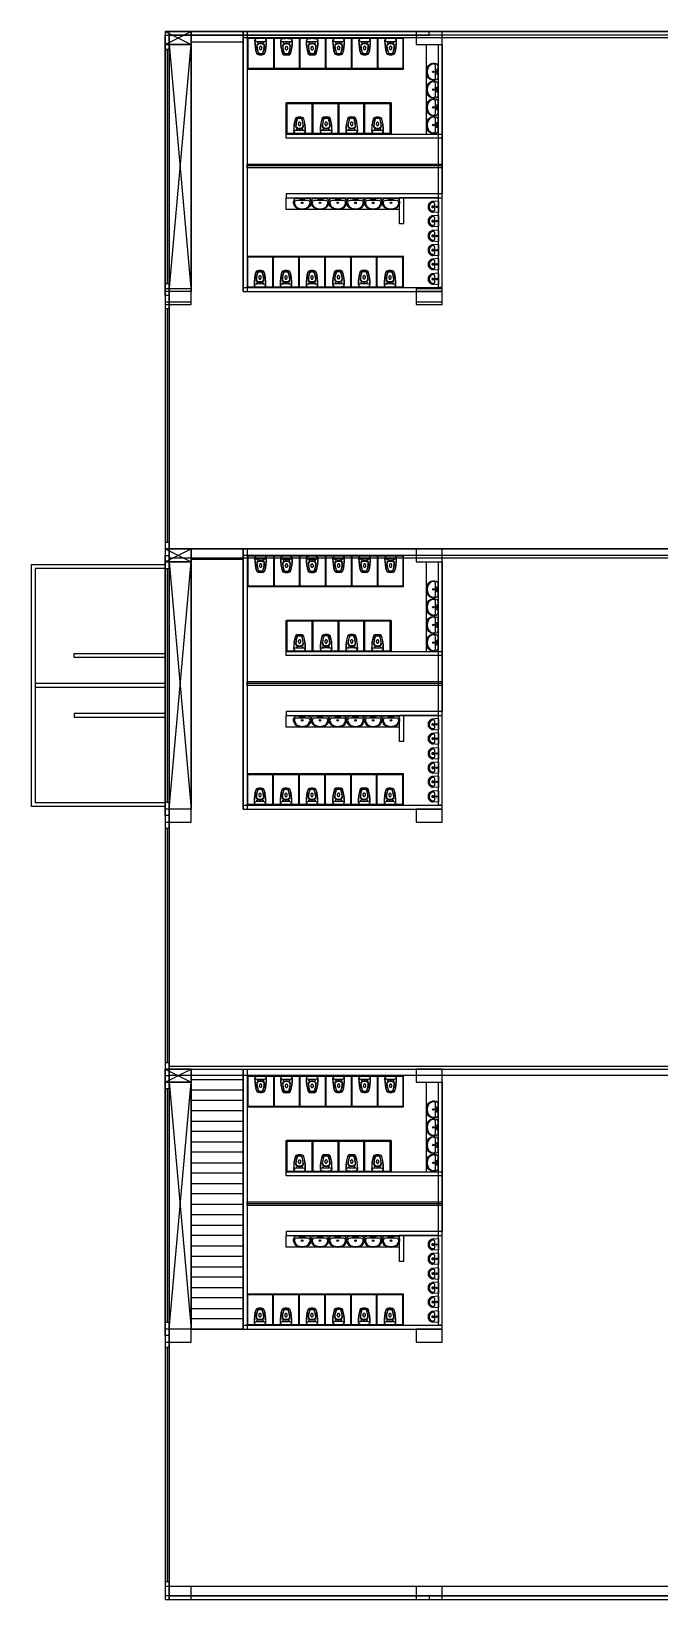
# Model space of a CAD drawing. Header units: millimetres. Extents: x 332 to 5606, y 276 to 1426.
# Drawn here: x 1096.6 to 1120.8, y 837.6 to 897.9 of the extents above; entities that cross this region are included whole.
import ezdxf

# ---------------------------------------------------------------- set-up
doc = ezdxf.new("R2010")
doc.units = ezdxf.units.MM

# ---------------------------------------------------------------- blocks, each defined once
blk = doc.blocks.new('vaso_cx_acoplada_1')
at = {"linetype": 'Continuous'}
for centre in [(-0.111, -0.242), (0.122, -0.242)]:
    blk.add_circle(centre, 0.008, dxfattribs=at)
for centre, radius, start, end in [((-0.115, -0.184), 0.11, 136.53258, 180), ((1.375, -0.195), 1.6, 179.59001, 196.60114), ((0.001, -0.212), 0.215, 171.57167, 179.2851), ((1.375, -0.195), 1.59, 180.52436, 196.19572), ((0.001, -0.212), 0.215, 163.97838, 171.57167), ((-0.204, -0.182), 0.008, 171.57167, 263.63486), ((-0.101, -0.184), 0.11, 136.53258, 164.49464), ((0.005, 1.698), 1.9, 263.63486, 270), ((-0.249, -0.065), 0.07, 321.85553, 326.36654), ((-0.183, -0.109), 0.01, 95.71718, 146.36654), ((0.005, -1.99), 1.9, 90, 95.71718), ((-0.235, -0.065), 0.07, 321.85553, 326.36654), ((-0.16, -0.118), 0.0225, 114.52369, 139.29493), ((-0.071, -0.363), 0.075, 120.55827, 184.24766), ((0.852, -0.295), 1, 184.24766, 200.25979), ((-0.061, -0.382), 0.075, 116.10896, 182.02894), ((0.664, -0.356), 0.8, 182.02894, 200.9188), ((0.005, -0.493), 0.225, 90, 120.55827), ((0.005, -0.517), 0.225, 90, 116.10896), ((0.019, -0.458), 0.0636, 167.77794, 198.82445), ((-0.038, -0.446), 0.00501, 140.01374, 160.52979), ((-0.045, -0.439), 0.00416, 309.47185, 346.49014), ((0.048, -0.453), 0.0893, 163.27766, 172.12192), ((0.022, -0.458), 0.0664, 197.88836, 217.92673), ((0.027, -0.446), 0.0677, 144.04569, 163.27766), ((0.012, -0.466), 0.0536, 217.92673, 242.00627), ((0.014, -0.437), 0.0515, 119.72953, 144.04569), ((0.005, -0.478), 0.0398, 242.00627, 270), ((0.005, -0.422), 0.0347, 90, 119.72953), ((0.005, -1.99), 1.9, 84.28282, 90), ((0.005, 1.698), 1.9, 270, 276.36514), ((0.005, -0.493), 0.225, 59.44173, 90), ((0.005, -0.517), 0.225, 63.89104, 90), ((0.005, -0.422), 0.0347, 60.27047, 90), ((0.005, -0.478), 0.0398, 270, 297.99373), ((-0.003, -0.437), 0.0515, 35.95431, 60.27047), ((-0.001, -0.466), 0.0536, 297.99373, 322.07327), ((-0.016, -0.446), 0.0677, 16.72234, 35.95431), ((-0.011, -0.458), 0.0664, 322.07327, 342.11164), ((-0.037, -0.453), 0.0893, 7.87808, 16.72234), ((0.056, -0.439), 0.00416, 193.50986, 230.52815), ((-0.008, -0.458), 0.0636, 341.17555, 12.22206), ((0.049, -0.446), 0.00501, 19.47021, 39.98626), ((-0.653, -0.356), 0.8, 339.0812, 357.97106), ((-0.841, -0.295), 1, 339.74021, 355.75234), ((0.071, -0.382), 0.075, 357.97106, 63.89104), ((0.082, -0.363), 0.075, 355.75234, 59.44173), ((-1.364, -0.195), 1.59, 343.80428, 359.47564), ((-1.364, -0.195), 1.6, 343.39886, 0.40999), ((0.171, -0.118), 0.0225, 40.70507, 65.47631), ((0.246, -0.065), 0.07, 213.63346, 218.14447), ((0.111, -0.184), 0.11, 15.50536, 43.46742), ((0.194, -0.109), 0.01, 33.63346, 84.28282), ((0.26, -0.065), 0.07, 213.63346, 218.14447), ((0.125, -0.184), 0.11, 0, 43.46742), ((0.215, -0.182), 0.008, 276.36514, 8.42833), ((0.01, -0.212), 0.215, 8.42833, 16.02162), ((0.01, -0.212), 0.215, 0.7149, 8.42833), ((-0.081, -0.629), 0.08, 196.60114, 260.40415), ((-0.075, -0.616), 0.08, 196.19572, 260.88992), ((0.005, -0.117), 0.6, 260.40415, 270), ((0.005, -0.117), 0.586, 260.88992, 270), ((-0.062, -0.632), 0.026, 200.25979, 262.53667), ((-0.059, -0.633), 0.026, 200.9188, 262.88031), ((0.005, -0.117), 0.546, 262.53667, 270), ((0.005, -0.117), 0.546, 270, 277.46333), ((0.005, -0.117), 0.586, 270, 279.11008), ((0.005, -0.117), 0.6, 270, 279.59585), ((0.07, -0.633), 0.026, 277.11969, 339.0812), ((0.073, -0.632), 0.026, 277.46333, 339.74021), ((0.086, -0.616), 0.08, 279.11008, 343.80428), ((0.092, -0.629), 0.08, 279.59585, 343.39886)]:
    blk.add_arc(centre, radius, start, end, dxfattribs=at)
blk = doc.blocks.new('mictorio')
for p, q in [((-0.214, 0), (0.214, 0)), ((-0.221, -0.008), (-0.203, -0.242)), ((-0.171, -0.19), (-0.165, -0.236)), ((-0.143, -0.157), (0.143, -0.157)), ((0.171, -0.19), (0.165, -0.236)), ((0.221, -0.008), (0.203, -0.242))]:
    blk.add_line(p, q)
for centre, radius in [((-0.028, -0.196), 0.0107), ((-0.028, -0.227), 0.0107), ((0, -0.072), 0.0286), ((0, -0.072), 0.0143), ((0, -0.18), 0.0107), ((0, -0.243), 0.0107), ((0.028, -0.196), 0.0107), ((0.028, -0.227), 0.0107)]:
    blk.add_circle(centre, radius)
for centre, radius, start, end in [((-0.214, -0.007), 0.00716, 90, 184.572), ((0.214, -0.007), 0.00716, 355.428, 90), ((-0.13, -0.229), 0.0737, 108.63175, 194.85038), ((0, -0.192), 0.209, 195.65293, 344.34707), ((-0.143, -0.186), 0.0286, 90, 187.76517), ((0, -0.181), 0.174, 198.68934, 341.31066), ((0.143, -0.186), 0.0286, 352.23483, 90), ((0.13, -0.229), 0.0737, 345.14962, 71.36825)]:
    blk.add_arc(centre, radius, start, end)
blk = doc.blocks.new('lavatorio_66x45')
blk.add_lwpolyline([(-0.285, -0.029, -0.247757), (-0.23, 0), (0, 0), (0.23, 0, -0.247757), (0.285, -0.029, -0.523187), (0.129, -0.437, -0.064231), (0, -0.454, -0.064231), (-0.129, -0.437, -0.523187)], format="xyb", close=True)
for points in [[(0.122, -0.408, 0.331039), (0.301, -0.191, 0.428943), (0.221, -0.107), (0, -0.107), (-0.221, -0.107, 0.428943), (-0.301, -0.191, 0.331039), (-0.122, -0.408)], [(-0.284, -0.053, -0.019603), (-0.274, -0.037, -0.247757), (-0.23, -0.013), (0.23, -0.013, -0.247757), (0.274, -0.037, -0.019603), (0.284, -0.053, -0.064281)]]:
    blk.add_lwpolyline(points, format="xyb")
for centre, radius in [((-0.074, -0.053), 0.0234), ((0, -0.194), 0.03), ((0, -0.053), 0.0234), ((0.074, -0.053), 0.0234)]:
    blk.add_circle(centre, radius)
for start, end in [(253.49072, 270), (270, 286.50928)]:
    blk.add_arc((0, 0.053), 0.477, start, end)

msp = doc.modelspace()

# ---------------------------------------------------------------- linework, layer by layer
for p, q in [((1102.75, 897.865), (1101.75, 897.865)), ((1101.75, 897.865), (1101.75, 897.365)), ((1101.75, 897.365), (1102.75, 897.365)), ((1222.057, 897.865), (1101.757, 897.865)), ((1101.757, 897.865), (1101.757, 837.565)), ((1102.757, 897.865), (1101.757, 897.865)), ((1101.757, 887.715), (1101.757, 897.715)), ((1101.757, 897.715), (1101.907, 897.715)), ((1101.757, 897.365), (1102.757, 897.365)), ((1101.907, 897.715), (1101.907, 897.865)), ((1221.907, 897.715), (1101.907, 897.715)), ((1101.907, 897.715), (1101.907, 837.715)), ((1101.907, 897.715), (1111.907, 897.715)), ((1101.907, 897.365), (1101.907, 897.165)), ((1101.907, 897.365), (1102.757, 897.365)), ((1102.75, 897.365), (1102.75, 897.865)), ((1102.757, 897.365), (1102.757, 897.865)), ((1102.757, 887.865), (1102.757, 897.865)), ((1102.757, 897.865), (1104.757, 897.865)), ((1102.757, 897.465), (1104.757, 897.465)), ((1102.757, 897.465), (1102.757, 897.065)), ((1104.757, 897.865), (1104.757, 897.365)), ((1104.757, 887.865), (1104.757, 897.865)), ((1112.407, 897.865), (1111.407, 897.865)), ((1111.407, 897.865), (1111.407, 897.365)), ((1111.407, 897.365), (1112.407, 897.365)), ((1112.414, 897.865), (1111.414, 897.865)), ((1111.414, 897.865), (1111.414, 897.365)), ((1111.414, 897.365), (1112.414, 897.365)), ((1111.907, 897.715), (1111.907, 897.865)), ((1111.907, 897.865), (1121.907, 897.865)), ((1112.407, 897.365), (1112.407, 897.865)), ((1112.414, 897.365), (1112.414, 897.865)), ((1101.907, 897.165), (1101.757, 897.165)), ((1101.757, 897.165), (1101.832, 897.165)), ((1101.907, 897.165), (1101.757, 897.165)), ((1101.832, 897.165), (1101.832, 888.165)), ((1102.757, 897.065), (1102.757, 896.665)), ((1104.757, 896.665), (1104.757, 896.265)), ((1102.757, 896.265), (1102.757, 895.865)), ((1102.757, 895.465), (1102.757, 895.065)), ((1104.757, 895.865), (1104.757, 895.465)), ((1104.757, 895.065), (1104.757, 894.665)), ((1102.757, 894.665), (1102.757, 894.265)), ((1104.757, 894.265), (1104.757, 893.865)), ((1102.757, 893.865), (1102.757, 893.465)), ((1102.757, 893.065), (1102.757, 892.665)), ((1104.757, 893.465), (1104.757, 893.065)), ((1104.757, 892.665), (1104.757, 892.265)), ((1102.757, 892.265), (1102.757, 891.865)), ((1104.757, 891.865), (1104.757, 891.465)), ((1102.757, 891.465), (1102.757, 891.065)), ((1102.757, 890.665), (1102.757, 890.265)), ((1104.757, 891.065), (1104.757, 890.665)), ((1104.757, 890.265), (1104.757, 889.865)), ((1102.757, 889.865), (1102.757, 889.465)), ((1104.757, 889.465), (1104.757, 889.065)), ((1102.757, 889.065), (1102.757, 888.665)), ((1102.757, 888.265), (1102.757, 887.865)), ((1104.757, 888.665), (1104.757, 888.265)), ((1101.757, 888.165), (1101.907, 888.165)), ((1102.757, 887.965), (1101.757, 887.965)), ((1101.757, 887.965), (1101.757, 887.465)), ((1102.757, 887.865), (1101.757, 887.865)), ((1101.907, 887.715), (1101.757, 887.715)), ((1101.907, 877.715), (1101.907, 887.715)), ((1102.757, 887.465), (1102.757, 887.965)), ((1102.757, 887.365), (1102.757, 887.865)), ((1112.414, 887.965), (1111.414, 887.965)), ((1111.414, 887.965), (1111.414, 887.465)), ((1112.414, 887.865), (1111.414, 887.865)), ((1111.414, 887.865), (1111.414, 887.365)), ((1112.414, 887.465), (1112.414, 887.965)), ((1112.414, 887.365), (1112.414, 887.865)), ((1101.757, 887.465), (1102.757, 887.465)), ((1101.757, 887.365), (1102.757, 887.365)), ((1101.757, 887.215), (1101.907, 887.215)), ((1101.832, 887.215), (1101.832, 878.215)), ((1111.414, 887.465), (1112.414, 887.465)), ((1111.414, 887.365), (1112.414, 887.365)), ((1101.907, 878.215), (1101.757, 878.215)), ((1102.757, 877.965), (1101.757, 877.965)), ((1101.757, 877.965), (1101.757, 877.465)), ((1102.757, 877.965), (1101.757, 877.965)), ((1101.757, 867.715), (1101.757, 877.715)), ((1101.757, 877.715), (1101.907, 877.715)), ((1101.757, 877.465), (1102.757, 877.465)), ((1101.757, 877.465), (1102.757, 877.465)), ((1101.907, 877.465), (1102.757, 877.465)), ((1102.757, 877.465), (1102.757, 877.965)), ((1102.757, 877.465), (1102.757, 877.965)), ((1102.757, 867.965), (1102.757, 877.965)), ((1102.757, 877.965), (1104.757, 877.965)), ((1102.757, 877.565), (1104.757, 877.565)), ((1102.757, 877.565), (1102.757, 877.165)), ((1104.757, 877.965), (1104.757, 877.465)), ((1104.757, 867.965), (1104.757, 877.965)), ((1112.414, 877.965), (1111.414, 877.965)), ((1111.414, 877.965), (1111.414, 877.465)), ((1112.414, 877.965), (1111.414, 877.965)), ((1111.414, 877.965), (1111.414, 877.465)), ((1111.414, 877.465), (1112.414, 877.465)), ((1111.414, 877.465), (1112.414, 877.465)), ((1112.414, 877.465), (1112.414, 877.965)), ((1112.414, 877.465), (1112.414, 877.965)), ((1101.757, 877.215), (1101.907, 877.215)), ((1101.832, 877.215), (1101.832, 868.215)), ((1102.757, 877.165), (1102.757, 876.765)), ((1104.757, 876.765), (1104.757, 876.365)), ((1102.757, 876.365), (1102.757, 875.965)), ((1102.757, 875.565), (1102.757, 875.165)), ((1104.757, 875.965), (1104.757, 875.565)), ((1104.757, 875.165), (1104.757, 874.765)), ((1102.757, 874.765), (1102.757, 874.365)), ((1104.757, 874.365), (1104.757, 873.965)), ((1102.757, 873.965), (1102.757, 873.565)), ((1102.757, 873.165), (1102.757, 872.765)), ((1104.757, 873.565), (1104.757, 873.165)), ((1104.757, 872.765), (1104.757, 872.365)), ((1102.757, 872.365), (1102.757, 871.965)), ((1104.757, 871.965), (1104.757, 871.565)), ((1102.757, 871.565), (1102.757, 871.165)), ((1102.757, 870.765), (1102.757, 870.365)), ((1104.757, 871.165), (1104.757, 870.765)), ((1104.757, 870.365), (1104.757, 869.965)), ((1102.757, 869.965), (1102.757, 869.565)), ((1104.757, 869.565), (1104.757, 869.165)), ((1102.757, 869.165), (1102.757, 868.765)), ((1102.757, 868.365), (1102.757, 867.965)), ((1104.757, 868.765), (1104.757, 868.365)), ((1102.75, 867.965), (1101.75, 867.965)), ((1101.75, 867.965), (1101.75, 867.465)), ((1101.907, 868.215), (1101.757, 868.215)), ((1102.757, 867.965), (1101.757, 867.965)), ((1102.75, 867.465), (1102.75, 867.965)), ((1102.757, 867.465), (1102.757, 867.965)), ((1112.407, 867.965), (1111.407, 867.965)), ((1111.407, 867.965), (1111.407, 867.465)), ((1112.414, 867.965), (1111.414, 867.965)), ((1111.414, 867.965), (1111.414, 867.465)), ((1112.407, 867.465), (1112.407, 867.965)), ((1112.414, 867.465), (1112.414, 867.965)), ((1101.75, 867.465), (1102.75, 867.465)), ((1101.907, 867.715), (1101.757, 867.715)), ((1101.757, 867.465), (1102.757, 867.465)), ((1101.907, 867.215), (1101.757, 867.215)), ((1101.832, 867.215), (1101.832, 858.215)), ((1101.907, 857.715), (1101.907, 867.715)), ((1111.407, 867.465), (1112.407, 867.465)), ((1111.414, 867.465), (1112.414, 867.465)), ((1101.757, 858.215), (1101.907, 858.215)), ((1102.757, 857.965), (1101.757, 857.965)), ((1101.757, 857.965), (1101.757, 857.465)), ((1101.757, 847.715), (1101.757, 857.715)), ((1101.757, 857.715), (1101.907, 857.715)), ((1102.757, 857.465), (1102.757, 857.965)), ((1102.757, 847.965), (1102.757, 857.965)), ((1102.757, 857.965), (1104.757, 857.965)), ((1102.757, 857.565), (1104.757, 857.565)), ((1102.757, 857.565), (1102.757, 857.165)), ((1104.757, 857.965), (1104.757, 857.465)), ((1104.757, 847.965), (1104.757, 857.965)), ((1112.414, 857.965), (1111.414, 857.965)), ((1111.414, 857.965), (1111.414, 857.465)), ((1112.414, 857.465), (1112.414, 857.965)), ((1101.757, 857.465), (1102.757, 857.465)), ((1101.757, 857.215), (1101.907, 857.215)), ((1101.832, 857.215), (1101.832, 848.215)), ((1101.907, 857.465), (1102.757, 857.465)), ((1102.757, 857.165), (1104.757, 857.165)), ((1102.757, 857.165), (1102.757, 856.765)), ((1111.414, 857.465), (1112.414, 857.465)), ((1102.757, 856.765), (1104.757, 856.765)), ((1104.757, 856.365), (1102.757, 856.365)), ((1102.757, 856.365), (1102.757, 855.965)), ((1104.757, 856.765), (1104.757, 856.365)), ((1102.757, 855.965), (1104.757, 855.965)), ((1104.757, 855.965), (1104.757, 855.565)), ((1104.757, 855.565), (1102.757, 855.565)), ((1102.757, 855.565), (1102.757, 855.165)), ((1102.757, 855.165), (1104.757, 855.165)), ((1104.757, 855.165), (1104.757, 854.765)), ((1104.757, 854.765), (1102.757, 854.765)), ((1102.757, 854.765), (1102.757, 854.365)), ((1102.757, 854.365), (1104.757, 854.365)), ((1104.757, 853.965), (1102.757, 853.965)), ((1102.757, 853.965), (1102.757, 853.565)), ((1104.757, 854.365), (1104.757, 853.965)), ((1102.757, 853.565), (1104.757, 853.565)), ((1104.757, 853.565), (1104.757, 853.165)), ((1104.757, 853.165), (1102.757, 853.165)), ((1102.757, 853.165), (1102.757, 852.765)), ((1102.757, 852.765), (1104.757, 852.765)), ((1104.757, 852.765), (1104.757, 852.365)), ((1104.757, 852.365), (1102.757, 852.365)), ((1102.757, 852.365), (1102.757, 851.965)), ((1102.757, 851.965), (1104.757, 851.965)), ((1104.757, 851.565), (1102.757, 851.565)), ((1102.757, 851.565), (1102.757, 851.165)), ((1104.757, 851.965), (1104.757, 851.565)), ((1102.757, 851.165), (1104.757, 851.165)), ((1104.757, 851.165), (1104.757, 850.765)), ((1104.757, 850.765), (1102.757, 850.765)), ((1102.757, 850.765), (1102.757, 850.365)), ((1102.757, 850.365), (1104.757, 850.365)), ((1104.757, 850.365), (1104.757, 849.965)), ((1104.757, 849.965), (1102.757, 849.965)), ((1102.757, 849.965), (1102.757, 849.565)), ((1102.757, 849.565), (1104.757, 849.565)), ((1104.757, 849.165), (1102.757, 849.165)), ((1102.757, 849.165), (1102.757, 848.765)), ((1104.757, 849.565), (1104.757, 849.165)), ((1102.757, 848.765), (1104.757, 848.765)), ((1104.757, 848.765), (1104.757, 848.365)), ((1101.907, 848.215), (1101.757, 848.215)), ((1102.757, 847.965), (1101.757, 847.965)), ((1101.757, 847.965), (1101.757, 847.465)), ((1104.757, 848.365), (1102.757, 848.365)), ((1102.757, 848.365), (1102.757, 847.965)), ((1102.757, 847.465), (1102.757, 847.965)), ((1104.757, 847.965), (1102.757, 847.965)), ((1102.757, 847.965), (1104.757, 847.965)), ((1112.414, 847.965), (1111.414, 847.965)), ((1111.414, 847.965), (1111.414, 847.465)), ((1112.414, 847.465), (1112.414, 847.965)), ((1101.907, 847.715), (1101.757, 847.715)), ((1101.757, 847.465), (1102.757, 847.465)), ((1101.907, 847.265), (1101.757, 847.265)), ((1101.832, 847.265), (1101.832, 838.265)), ((1101.907, 837.715), (1101.907, 847.715)), ((1111.414, 847.465), (1112.414, 847.465)), ((1101.757, 838.265), (1101.907, 838.265)), ((1102.757, 838.065), (1101.757, 838.065)), ((1101.757, 838.065), (1101.757, 837.565)), ((1101.907, 837.715), (1101.757, 837.715)), ((1101.907, 837.715), (1221.907, 837.715)), ((1101.907, 837.715), (1111.907, 837.715)), ((1101.907, 837.715), (1101.907, 837.565)), ((1101.907, 837.565), (1101.907, 837.715)), ((1102.757, 837.565), (1102.757, 838.065)), ((1112.407, 838.065), (1111.407, 838.065)), ((1111.407, 838.065), (1111.407, 837.565)), ((1111.907, 837.715), (1111.907, 837.715)), ((1111.907, 837.715), (1111.907, 837.565)), ((1112.407, 837.565), (1112.407, 838.065)), ((1101.757, 837.565), (1222.057, 837.565)), ((1101.757, 837.565), (1102.757, 837.565)), ((1111.407, 837.565), (1112.407, 837.565)), ((1111.907, 837.565), (1121.907, 837.565))]:
    msp.add_line(p, q)
at = {"color": 1}
for p, q in [((1101.757, 897.865), (1102.757, 897.365)), ((1101.757, 897.365), (1102.757, 897.865)), ((1102.757, 897.865), (1101.757, 897.865)), ((1102.757, 897.365), (1101.757, 897.365)), ((1101.907, 887.865), (1102.757, 897.365)), ((1102.757, 897.365), (1101.907, 897.365)), ((1101.907, 897.365), (1102.757, 887.865)), ((1102.757, 897.865), (1102.757, 897.465)), ((1102.757, 897.865), (1102.757, 897.365)), ((1102.757, 897.365), (1102.757, 887.865)), ((1104.757, 897.865), (1104.907, 897.865)), ((1211.414, 897.615), (1104.757, 897.615)), ((1104.757, 897.365), (1104.757, 887.865)), ((1104.907, 897.865), (1104.907, 887.865)), ((1112.414, 887.865), (1112.414, 897.865)), ((1102.757, 887.865), (1101.907, 887.865)), ((1104.757, 887.865), (1104.757, 888.015)), ((1104.757, 888.015), (1112.414, 888.015)), ((1104.757, 887.865), (1112.414, 887.865)), ((1096.607, 868.065), (1096.607, 877.365)), ((1096.607, 877.365), (1101.757, 877.365)), ((1101.757, 877.965), (1102.757, 877.465)), ((1101.757, 877.465), (1102.757, 877.965)), ((1102.757, 877.965), (1101.757, 877.965)), ((1102.757, 877.465), (1101.757, 877.465)), ((1101.757, 877.365), (1101.757, 868.065)), ((1101.907, 867.965), (1102.757, 877.465)), ((1102.757, 877.465), (1101.907, 877.465)), ((1101.907, 877.465), (1102.757, 867.965)), ((1102.757, 877.965), (1102.757, 877.565)), ((1102.757, 877.965), (1102.757, 877.465)), ((1102.757, 877.465), (1102.757, 867.965)), ((1104.757, 877.965), (1104.907, 877.965)), ((1211.414, 877.715), (1104.757, 877.715)), ((1104.757, 877.465), (1104.757, 867.965)), ((1104.907, 877.965), (1104.907, 867.965)), ((1112.414, 867.965), (1112.414, 877.965)), ((1101.757, 877.215), (1096.757, 877.215)), ((1096.757, 877.215), (1096.757, 872.715)), ((1098.257, 873.79), (1098.257, 873.94)), ((1098.257, 873.94), (1101.757, 873.94)), ((1101.757, 873.79), (1098.257, 873.79)), ((1101.757, 872.79), (1096.757, 872.79)), ((1096.757, 872.715), (1096.757, 868.215)), ((1101.757, 872.64), (1096.757, 872.64)), ((1101.757, 871.64), (1098.257, 871.64)), ((1098.257, 871.64), (1098.257, 871.49)), ((1098.257, 871.49), (1101.757, 871.49)), ((1101.757, 868.065), (1096.607, 868.065)), ((1096.757, 868.215), (1101.757, 868.215)), ((1102.757, 867.965), (1101.907, 867.965)), ((1104.757, 867.965), (1104.757, 868.115)), ((1104.757, 868.115), (1112.414, 868.115)), ((1104.757, 867.965), (1112.414, 867.965)), ((1101.757, 857.965), (1102.757, 857.465)), ((1101.757, 857.465), (1102.757, 857.965)), ((1102.757, 857.965), (1101.757, 857.965)), ((1101.757, 857.965), (1101.757, 857.465)), ((1101.757, 857.465), (1101.757, 857.965)), ((1101.757, 857.965), (1101.757, 837.565)), ((1102.757, 857.965), (1102.757, 857.565)), ((1102.757, 857.965), (1102.757, 857.465)), ((1104.757, 857.965), (1104.907, 857.965)), ((1211.414, 857.715), (1104.757, 857.715)), ((1104.907, 857.965), (1104.907, 847.965)), ((1112.414, 847.965), (1112.414, 857.965)), ((1102.757, 857.465), (1101.757, 857.465)), ((1101.757, 857.465), (1101.757, 857.465)), ((1101.907, 847.965), (1102.757, 857.465)), ((1102.757, 857.465), (1101.907, 857.465)), ((1101.907, 857.465), (1102.757, 847.965)), ((1102.757, 857.465), (1102.757, 847.965)), ((1104.757, 857.465), (1104.757, 847.965)), ((1102.757, 847.965), (1101.907, 847.965)), ((1104.757, 847.965), (1104.757, 848.115)), ((1104.757, 848.115), (1112.414, 848.115)), ((1104.757, 847.965), (1112.414, 847.965))]:
    msp.add_line(p, q, dxfattribs=at)
at = {"color": 3}
for p, q in [((1104.906, 897.615), (1104.906, 896.415)), ((1104.921, 897.615), (1104.906, 897.615)), ((1110.891, 897.585), (1104.906, 897.585)), ((1105.921, 897.615), (1104.921, 897.615)), ((1104.921, 897.615), (1104.921, 896.415)), ((1104.921, 897.615), (1104.921, 896.415)), ((1104.936, 897.615), (1104.936, 896.415)), ((1106.921, 897.615), (1105.921, 897.615)), ((1105.921, 897.615), (1105.921, 896.415)), ((1105.921, 897.615), (1105.951, 897.615)), ((1105.951, 897.615), (1105.951, 896.415)), ((1106.906, 897.615), (1106.906, 896.415)), ((1107.921, 897.615), (1106.921, 897.615)), ((1106.921, 897.615), (1106.921, 896.415)), ((1106.921, 897.615), (1106.921, 896.415)), ((1106.936, 897.615), (1106.936, 896.415)), ((1107.906, 897.615), (1107.906, 896.415)), ((1108.921, 897.615), (1107.921, 897.615)), ((1107.921, 897.615), (1107.921, 896.415)), ((1107.921, 897.615), (1107.921, 896.415)), ((1107.936, 897.615), (1107.936, 896.415)), ((1108.906, 897.615), (1108.906, 896.415)), ((1109.921, 897.615), (1108.921, 897.615)), ((1108.921, 897.615), (1108.921, 896.415)), ((1108.921, 897.615), (1108.921, 896.415)), ((1108.936, 897.615), (1108.936, 896.415)), ((1109.921, 897.615), (1109.906, 897.615)), ((1109.906, 897.615), (1109.906, 896.415)), ((1110.921, 897.615), (1109.921, 897.615)), ((1109.921, 897.615), (1109.921, 896.415)), ((1110.921, 897.615), (1109.921, 897.615)), ((1109.921, 897.615), (1109.936, 897.615)), ((1109.936, 897.615), (1109.936, 896.415)), ((1110.921, 897.615), (1110.891, 897.615)), ((1110.891, 897.615), (1110.891, 896.415)), ((1110.921, 896.415), (1110.921, 897.615)), ((1112.264, 888.019), (1112.264, 897.365)), ((1112.264, 897.365), (1112.414, 897.365)), ((1112.414, 897.365), (1112.414, 892.69)), ((1104.906, 896.445), (1110.921, 896.445)), ((1104.906, 896.415), (1104.921, 896.415)), ((1104.921, 896.415), (1105.921, 896.415)), ((1105.921, 896.415), (1105.921, 896.445)), ((1105.921, 896.415), (1106.921, 896.415)), ((1106.921, 896.415), (1107.921, 896.415)), ((1107.921, 896.415), (1108.921, 896.415)), ((1108.921, 896.415), (1109.921, 896.415)), ((1109.921, 896.415), (1110.921, 896.415)), ((1106.414, 893.915), (1106.414, 895.115)), ((1106.414, 895.115), (1110.444, 895.115)), ((1110.444, 895.085), (1106.414, 895.085)), ((1106.429, 893.915), (1106.429, 895.115)), ((1107.429, 895.115), (1106.429, 895.115)), ((1106.429, 893.915), (1106.429, 895.115)), ((1106.444, 893.915), (1106.444, 895.115)), ((1107.414, 893.915), (1107.414, 895.115)), ((1107.429, 893.915), (1107.429, 895.115)), ((1108.429, 895.115), (1107.429, 895.115)), ((1107.429, 893.915), (1107.429, 895.115)), ((1107.444, 893.915), (1107.444, 895.115)), ((1108.414, 893.915), (1108.414, 895.115)), ((1108.429, 893.915), (1108.429, 895.115)), ((1109.429, 895.115), (1108.429, 895.115)), ((1108.429, 893.915), (1108.429, 895.115)), ((1108.444, 893.915), (1108.444, 895.115)), ((1109.399, 893.915), (1109.399, 895.115)), ((1109.429, 893.915), (1109.429, 895.115)), ((1110.429, 895.115), (1109.429, 895.115)), ((1109.429, 895.115), (1109.429, 895.085)), ((1110.414, 893.915), (1110.414, 895.115)), ((1110.429, 893.915), (1110.429, 895.115)), ((1110.429, 893.915), (1110.429, 895.115)), ((1110.444, 895.115), (1110.429, 895.115)), ((1110.444, 893.915), (1110.444, 895.115)), ((1110.444, 895.115), (1110.444, 893.915)), ((1106.414, 893.945), (1110.444, 893.945)), ((1106.414, 893.765), (1106.414, 893.915)), ((1106.414, 893.915), (1112.414, 893.915)), ((1112.414, 893.765), (1106.414, 893.765)), ((1106.429, 893.915), (1107.429, 893.915)), ((1107.429, 893.915), (1108.429, 893.915)), ((1108.429, 893.915), (1109.429, 893.915)), ((1109.429, 893.915), (1109.399, 893.915)), ((1109.429, 893.915), (1110.429, 893.915)), ((1110.429, 893.915), (1110.444, 893.915)), ((1112.414, 892.765), (1112.414, 893.765)), ((1104.907, 892.615), (1104.907, 892.765)), ((1104.907, 892.765), (1112.414, 892.765)), ((1112.414, 892.69), (1104.907, 892.69)), ((1112.414, 892.615), (1104.907, 892.615)), ((1112.414, 888.015), (1112.414, 892.69)), ((1112.414, 892.69), (1112.414, 892.615)), ((1112.414, 892.615), (1112.414, 891.615)), ((1112.414, 891.615), (1106.414, 891.615)), ((1106.414, 891.615), (1106.414, 891.465)), ((1106.414, 891.465), (1112.414, 891.465)), ((1112.264, 891.465), (1110.764, 891.465)), ((1110.772, 890.465), (1110.772, 891.465)), ((1110.922, 891.465), (1110.922, 890.465)), ((1110.922, 890.465), (1110.772, 890.465)), ((1105.907, 889.215), (1104.907, 889.215)), ((1104.907, 889.215), (1104.907, 888.015)), ((1110.922, 889.185), (1104.907, 889.185)), ((1104.937, 888.015), (1104.937, 889.215)), ((1105.892, 888.015), (1105.892, 889.215)), ((1105.907, 888.015), (1105.907, 889.215)), ((1106.907, 889.215), (1105.907, 889.215)), ((1105.922, 888.015), (1105.922, 889.215)), ((1106.892, 888.015), (1106.892, 889.215)), ((1106.907, 888.015), (1106.907, 889.215)), ((1107.907, 889.215), (1106.907, 889.215)), ((1106.907, 888.015), (1106.907, 889.215)), ((1106.922, 888.015), (1106.922, 889.215)), ((1107.892, 888.015), (1107.892, 889.215)), ((1107.907, 888.015), (1107.907, 889.215)), ((1108.907, 889.215), (1107.907, 889.215)), ((1107.907, 888.015), (1107.907, 889.215)), ((1107.922, 888.015), (1107.922, 889.215)), ((1108.892, 888.015), (1108.892, 889.215)), ((1108.907, 888.015), (1108.907, 889.215)), ((1109.907, 889.215), (1108.907, 889.215)), ((1108.907, 888.015), (1108.907, 889.215)), ((1108.922, 888.015), (1108.922, 889.215)), ((1109.877, 888.015), (1109.877, 889.215)), ((1109.907, 888.015), (1109.907, 889.215)), ((1110.907, 889.215), (1109.907, 889.215)), ((1109.907, 889.215), (1109.907, 889.185)), ((1110.892, 888.015), (1110.892, 889.215)), ((1110.907, 888.015), (1110.907, 889.215)), ((1110.907, 888.015), (1110.907, 889.215)), ((1110.922, 889.215), (1110.907, 889.215)), ((1110.922, 888.015), (1110.922, 889.215)), ((1104.907, 888.015), (1104.907, 888.045)), ((1104.907, 888.015), (1105.907, 888.015)), ((1104.907, 888.015), (1105.907, 888.015)), ((1104.907, 888.015), (1104.937, 888.015)), ((1104.937, 888.045), (1110.922, 888.045)), ((1105.907, 888.015), (1105.892, 888.015)), ((1105.907, 888.015), (1106.907, 888.015)), ((1105.907, 888.015), (1105.922, 888.015)), ((1106.907, 888.015), (1107.907, 888.015)), ((1107.907, 888.015), (1108.907, 888.015)), ((1108.907, 888.015), (1109.907, 888.015)), ((1109.907, 888.015), (1109.877, 888.015)), ((1109.907, 888.015), (1110.907, 888.015)), ((1110.907, 888.015), (1110.922, 888.015)), ((1112.414, 888.015), (1112.264, 888.019)), ((1104.906, 877.715), (1104.906, 876.515)), ((1104.921, 877.715), (1104.906, 877.715)), ((1110.891, 877.685), (1104.906, 877.685)), ((1105.921, 877.715), (1104.921, 877.715)), ((1104.921, 877.715), (1104.921, 876.515)), ((1104.921, 877.715), (1104.921, 876.515)), ((1104.936, 877.715), (1104.936, 876.515)), ((1106.921, 877.715), (1105.921, 877.715)), ((1105.921, 877.715), (1105.921, 876.515)), ((1105.921, 877.715), (1105.951, 877.715)), ((1105.951, 877.715), (1105.951, 876.515)), ((1106.906, 877.715), (1106.906, 876.515)), ((1107.921, 877.715), (1106.921, 877.715)), ((1106.921, 877.715), (1106.921, 876.515)), ((1106.921, 877.715), (1106.921, 876.515)), ((1106.936, 877.715), (1106.936, 876.515)), ((1107.906, 877.715), (1107.906, 876.515)), ((1108.921, 877.715), (1107.921, 877.715)), ((1107.921, 877.715), (1107.921, 876.515)), ((1107.921, 877.715), (1107.921, 876.515)), ((1107.936, 877.715), (1107.936, 876.515)), ((1108.906, 877.715), (1108.906, 876.515)), ((1109.921, 877.715), (1108.921, 877.715)), ((1108.921, 877.715), (1108.921, 876.515)), ((1108.921, 877.715), (1108.921, 876.515)), ((1108.936, 877.715), (1108.936, 876.515)), ((1109.921, 877.715), (1109.906, 877.715)), ((1109.906, 877.715), (1109.906, 876.515)), ((1110.921, 877.715), (1109.921, 877.715)), ((1109.921, 877.715), (1109.921, 876.515)), ((1110.921, 877.715), (1109.921, 877.715)), ((1109.921, 877.715), (1109.936, 877.715)), ((1109.936, 877.715), (1109.936, 876.515)), ((1110.921, 877.715), (1110.891, 877.715)), ((1110.891, 877.715), (1110.891, 876.515)), ((1110.921, 876.515), (1110.921, 877.715)), ((1112.264, 868.119), (1112.264, 877.465)), ((1112.264, 877.465), (1112.414, 877.465)), ((1112.414, 877.465), (1112.414, 872.79)), ((1104.906, 876.545), (1110.921, 876.545)), ((1104.906, 876.515), (1104.921, 876.515)), ((1104.921, 876.515), (1105.921, 876.515)), ((1105.921, 876.515), (1105.921, 876.545)), ((1105.921, 876.515), (1106.921, 876.515)), ((1106.921, 876.515), (1107.921, 876.515)), ((1107.921, 876.515), (1108.921, 876.515)), ((1108.921, 876.515), (1109.921, 876.515)), ((1109.921, 876.515), (1110.921, 876.515)), ((1106.414, 874.015), (1106.414, 875.215)), ((1106.414, 875.215), (1110.444, 875.215)), ((1110.444, 875.185), (1106.414, 875.185)), ((1106.429, 874.015), (1106.429, 875.215)), ((1107.429, 875.215), (1106.429, 875.215)), ((1106.429, 874.015), (1106.429, 875.215)), ((1106.444, 874.015), (1106.444, 875.215)), ((1107.414, 874.015), (1107.414, 875.215)), ((1107.429, 874.015), (1107.429, 875.215)), ((1108.429, 875.215), (1107.429, 875.215)), ((1107.429, 874.015), (1107.429, 875.215)), ((1107.444, 874.015), (1107.444, 875.215)), ((1108.414, 874.015), (1108.414, 875.215)), ((1108.429, 874.015), (1108.429, 875.215)), ((1109.429, 875.215), (1108.429, 875.215)), ((1108.429, 874.015), (1108.429, 875.215)), ((1108.444, 874.015), (1108.444, 875.215)), ((1109.399, 874.015), (1109.399, 875.215)), ((1109.429, 874.015), (1109.429, 875.215)), ((1110.429, 875.215), (1109.429, 875.215)), ((1109.429, 875.215), (1109.429, 875.185)), ((1110.414, 874.015), (1110.414, 875.215)), ((1110.429, 874.015), (1110.429, 875.215)), ((1110.429, 874.015), (1110.429, 875.215)), ((1110.444, 875.215), (1110.429, 875.215)), ((1110.444, 874.015), (1110.444, 875.215)), ((1110.444, 875.215), (1110.444, 874.015)), ((1106.414, 874.045), (1110.444, 874.045)), ((1106.414, 873.865), (1106.414, 874.015)), ((1106.414, 874.015), (1112.414, 874.015)), ((1112.414, 873.865), (1106.414, 873.865)), ((1106.429, 874.015), (1107.429, 874.015)), ((1107.429, 874.015), (1108.429, 874.015)), ((1108.429, 874.015), (1109.429, 874.015)), ((1109.429, 874.015), (1109.399, 874.015)), ((1109.429, 874.015), (1110.429, 874.015)), ((1110.429, 874.015), (1110.444, 874.015)), ((1112.414, 872.865), (1112.414, 873.865)), ((1104.907, 872.715), (1104.907, 872.865)), ((1104.907, 872.865), (1112.414, 872.865)), ((1112.414, 872.79), (1104.907, 872.79)), ((1112.414, 872.715), (1104.907, 872.715)), ((1112.414, 868.115), (1112.414, 872.79)), ((1112.414, 872.79), (1112.414, 872.715)), ((1112.414, 872.715), (1112.414, 871.715)), ((1112.414, 871.715), (1106.414, 871.715)), ((1106.414, 871.715), (1106.414, 871.565)), ((1106.414, 871.565), (1112.414, 871.565)), ((1112.264, 871.565), (1110.764, 871.565)), ((1110.772, 870.565), (1110.772, 871.565)), ((1110.922, 871.565), (1110.922, 870.565)), ((1110.922, 870.565), (1110.772, 870.565)), ((1105.907, 869.315), (1104.907, 869.315)), ((1104.907, 869.315), (1104.907, 868.115)), ((1110.922, 869.285), (1104.907, 869.285)), ((1104.937, 868.115), (1104.937, 869.315)), ((1105.892, 868.115), (1105.892, 869.315)), ((1105.907, 868.115), (1105.907, 869.315)), ((1106.907, 869.315), (1105.907, 869.315)), ((1105.922, 868.115), (1105.922, 869.315)), ((1106.892, 868.115), (1106.892, 869.315)), ((1106.907, 868.115), (1106.907, 869.315)), ((1107.907, 869.315), (1106.907, 869.315)), ((1106.907, 868.115), (1106.907, 869.315)), ((1106.922, 868.115), (1106.922, 869.315)), ((1107.892, 868.115), (1107.892, 869.315)), ((1107.907, 868.115), (1107.907, 869.315)), ((1108.907, 869.315), (1107.907, 869.315)), ((1107.907, 868.115), (1107.907, 869.315)), ((1107.922, 868.115), (1107.922, 869.315)), ((1108.892, 868.115), (1108.892, 869.315)), ((1108.907, 868.115), (1108.907, 869.315)), ((1109.907, 869.315), (1108.907, 869.315)), ((1108.907, 868.115), (1108.907, 869.315)), ((1108.922, 868.115), (1108.922, 869.315)), ((1109.877, 868.115), (1109.877, 869.315)), ((1109.907, 868.115), (1109.907, 869.315)), ((1110.907, 869.315), (1109.907, 869.315)), ((1109.907, 869.315), (1109.907, 869.285)), ((1110.892, 868.115), (1110.892, 869.315)), ((1110.907, 868.115), (1110.907, 869.315)), ((1110.907, 868.115), (1110.907, 869.315)), ((1110.922, 869.315), (1110.907, 869.315)), ((1110.922, 868.115), (1110.922, 869.315)), ((1104.907, 868.115), (1104.907, 868.145)), ((1104.907, 868.115), (1105.907, 868.115)), ((1104.907, 868.115), (1105.907, 868.115)), ((1104.907, 868.115), (1104.937, 868.115)), ((1104.937, 868.145), (1110.922, 868.145)), ((1105.907, 868.115), (1105.892, 868.115)), ((1105.907, 868.115), (1106.907, 868.115)), ((1105.907, 868.115), (1105.922, 868.115)), ((1106.907, 868.115), (1107.907, 868.115)), ((1107.907, 868.115), (1108.907, 868.115)), ((1108.907, 868.115), (1109.907, 868.115)), ((1109.907, 868.115), (1109.877, 868.115)), ((1109.907, 868.115), (1110.907, 868.115)), ((1110.907, 868.115), (1110.922, 868.115)), ((1112.414, 868.115), (1112.264, 868.119)), ((1104.906, 857.715), (1104.906, 856.515)), ((1104.921, 857.715), (1104.906, 857.715)), ((1110.891, 857.685), (1104.906, 857.685)), ((1105.921, 857.715), (1104.921, 857.715)), ((1104.921, 857.715), (1104.921, 856.515)), ((1104.921, 857.715), (1104.921, 856.515)), ((1104.936, 857.715), (1104.936, 856.515)), ((1106.921, 857.715), (1105.921, 857.715)), ((1105.921, 857.715), (1105.921, 856.515)), ((1105.921, 857.715), (1105.951, 857.715)), ((1105.951, 857.715), (1105.951, 856.515)), ((1106.906, 857.715), (1106.906, 856.515)), ((1107.921, 857.715), (1106.921, 857.715)), ((1106.921, 857.715), (1106.921, 856.515)), ((1106.921, 857.715), (1106.921, 856.515)), ((1106.936, 857.715), (1106.936, 856.515)), ((1107.906, 857.715), (1107.906, 856.515)), ((1108.921, 857.715), (1107.921, 857.715)), ((1107.921, 857.715), (1107.921, 856.515)), ((1107.921, 857.715), (1107.921, 856.515)), ((1107.936, 857.715), (1107.936, 856.515)), ((1108.906, 857.715), (1108.906, 856.515)), ((1109.921, 857.715), (1108.921, 857.715)), ((1108.921, 857.715), (1108.921, 856.515)), ((1108.921, 857.715), (1108.921, 856.515)), ((1108.936, 857.715), (1108.936, 856.515)), ((1109.921, 857.715), (1109.906, 857.715)), ((1109.906, 857.715), (1109.906, 856.515)), ((1110.921, 857.715), (1109.921, 857.715)), ((1109.921, 857.715), (1109.921, 856.515)), ((1110.921, 857.715), (1109.921, 857.715)), ((1109.921, 857.715), (1109.936, 857.715)), ((1109.936, 857.715), (1109.936, 856.515)), ((1110.921, 857.715), (1110.891, 857.715)), ((1110.891, 857.715), (1110.891, 856.515)), ((1110.921, 856.515), (1110.921, 857.715)), ((1112.264, 848.119), (1112.264, 857.465)), ((1112.264, 857.465), (1112.414, 857.465)), ((1112.414, 857.465), (1112.414, 852.79)), ((1104.906, 856.545), (1110.921, 856.545)), ((1104.906, 856.515), (1104.921, 856.515)), ((1104.921, 856.515), (1105.921, 856.515)), ((1105.921, 856.515), (1105.921, 856.545)), ((1105.921, 856.515), (1106.921, 856.515)), ((1106.921, 856.515), (1107.921, 856.515)), ((1107.921, 856.515), (1108.921, 856.515)), ((1108.921, 856.515), (1109.921, 856.515)), ((1109.921, 856.515), (1110.921, 856.515)), ((1106.414, 854.015), (1106.414, 855.215)), ((1106.414, 855.215), (1110.444, 855.215)), ((1110.444, 855.185), (1106.414, 855.185)), ((1106.429, 854.015), (1106.429, 855.215)), ((1107.429, 855.215), (1106.429, 855.215)), ((1106.429, 854.015), (1106.429, 855.215)), ((1106.444, 854.015), (1106.444, 855.215)), ((1107.414, 854.015), (1107.414, 855.215)), ((1107.429, 854.015), (1107.429, 855.215)), ((1108.429, 855.215), (1107.429, 855.215)), ((1107.429, 854.015), (1107.429, 855.215)), ((1107.444, 854.015), (1107.444, 855.215)), ((1108.414, 854.015), (1108.414, 855.215)), ((1108.429, 854.015), (1108.429, 855.215)), ((1109.429, 855.215), (1108.429, 855.215)), ((1108.429, 854.015), (1108.429, 855.215)), ((1108.444, 854.015), (1108.444, 855.215)), ((1109.399, 854.015), (1109.399, 855.215)), ((1109.429, 854.015), (1109.429, 855.215)), ((1110.429, 855.215), (1109.429, 855.215)), ((1109.429, 855.215), (1109.429, 855.185)), ((1110.414, 854.015), (1110.414, 855.215)), ((1110.429, 854.015), (1110.429, 855.215)), ((1110.429, 854.015), (1110.429, 855.215)), ((1110.444, 855.215), (1110.429, 855.215)), ((1110.444, 854.015), (1110.444, 855.215)), ((1110.444, 855.215), (1110.444, 854.015)), ((1106.414, 854.045), (1110.444, 854.045)), ((1106.414, 853.865), (1106.414, 854.015)), ((1106.414, 854.015), (1112.414, 854.015)), ((1112.414, 853.865), (1106.414, 853.865)), ((1106.429, 854.015), (1107.429, 854.015)), ((1107.429, 854.015), (1108.429, 854.015)), ((1108.429, 854.015), (1109.429, 854.015)), ((1109.429, 854.015), (1109.399, 854.015)), ((1109.429, 854.015), (1110.429, 854.015)), ((1110.429, 854.015), (1110.444, 854.015)), ((1112.414, 852.865), (1112.414, 853.865)), ((1104.907, 852.715), (1104.907, 852.865)), ((1104.907, 852.865), (1112.414, 852.865)), ((1112.414, 852.79), (1104.907, 852.79)), ((1112.414, 852.715), (1104.907, 852.715)), ((1112.414, 848.115), (1112.414, 852.79)), ((1112.414, 852.79), (1112.414, 852.715)), ((1112.414, 852.715), (1112.414, 851.715)), ((1112.414, 851.715), (1106.414, 851.715)), ((1106.414, 851.715), (1106.414, 851.565)), ((1106.414, 851.565), (1112.414, 851.565)), ((1112.264, 851.565), (1110.764, 851.565)), ((1110.772, 850.565), (1110.772, 851.565)), ((1110.922, 851.565), (1110.922, 850.565)), ((1110.922, 850.565), (1110.772, 850.565)), ((1105.907, 849.315), (1104.907, 849.315)), ((1104.907, 849.315), (1104.907, 848.115)), ((1110.922, 849.285), (1104.907, 849.285)), ((1104.937, 848.115), (1104.937, 849.315)), ((1105.892, 848.115), (1105.892, 849.315)), ((1105.907, 848.115), (1105.907, 849.315)), ((1106.907, 849.315), (1105.907, 849.315)), ((1105.922, 848.115), (1105.922, 849.315)), ((1106.892, 848.115), (1106.892, 849.315)), ((1106.907, 848.115), (1106.907, 849.315)), ((1107.907, 849.315), (1106.907, 849.315)), ((1106.907, 848.115), (1106.907, 849.315)), ((1106.922, 848.115), (1106.922, 849.315)), ((1107.892, 848.115), (1107.892, 849.315)), ((1107.907, 848.115), (1107.907, 849.315)), ((1108.907, 849.315), (1107.907, 849.315)), ((1107.907, 848.115), (1107.907, 849.315)), ((1107.922, 848.115), (1107.922, 849.315)), ((1108.892, 848.115), (1108.892, 849.315)), ((1108.907, 848.115), (1108.907, 849.315)), ((1109.907, 849.315), (1108.907, 849.315)), ((1108.907, 848.115), (1108.907, 849.315)), ((1108.922, 848.115), (1108.922, 849.315)), ((1109.877, 848.115), (1109.877, 849.315)), ((1109.907, 848.115), (1109.907, 849.315)), ((1110.907, 849.315), (1109.907, 849.315)), ((1109.907, 849.315), (1109.907, 849.285)), ((1110.892, 848.115), (1110.892, 849.315)), ((1110.907, 848.115), (1110.907, 849.315)), ((1110.907, 848.115), (1110.907, 849.315)), ((1110.922, 849.315), (1110.907, 849.315)), ((1110.922, 848.115), (1110.922, 849.315)), ((1104.907, 848.115), (1104.907, 848.145)), ((1104.907, 848.115), (1105.907, 848.115)), ((1104.907, 848.115), (1105.907, 848.115)), ((1104.907, 848.115), (1104.937, 848.115)), ((1104.937, 848.145), (1110.922, 848.145)), ((1105.907, 848.115), (1105.892, 848.115)), ((1105.907, 848.115), (1106.907, 848.115)), ((1105.907, 848.115), (1105.922, 848.115)), ((1106.907, 848.115), (1107.907, 848.115)), ((1107.907, 848.115), (1108.907, 848.115)), ((1108.907, 848.115), (1109.907, 848.115)), ((1109.907, 848.115), (1109.877, 848.115)), ((1109.907, 848.115), (1110.907, 848.115)), ((1110.907, 848.115), (1110.922, 848.115)), ((1112.414, 848.115), (1112.264, 848.119))]:
    msp.add_line(p, q, dxfattribs=at)
at = {"color": 7, "true_color": 0xffffff}
for p, q in [((1111.809, 893.915), (1111.809, 897.365)), ((1106.414, 891.013), (1106.414, 891.465)), ((1110.772, 891.013), (1106.414, 891.013)), ((1221.907, 877.965), (1101.907, 877.965)), ((1111.809, 874.015), (1111.809, 877.465)), ((1106.414, 871.113), (1106.414, 871.565)), ((1110.772, 871.113), (1106.414, 871.113)), ((1221.907, 858.065), (1101.907, 858.065)), ((1111.809, 854.015), (1111.809, 857.465)), ((1106.414, 851.113), (1106.414, 851.565)), ((1110.772, 851.113), (1106.414, 851.113)), ((1221.907, 838.065), (1101.907, 838.065))]:
    msp.add_line(p, q, dxfattribs=at)
at = {"color": 1, "lineweight": -3}
for points in [[(1101.907, 897.865), (1221.907, 897.865), (1221.907, 877.615), (1101.907, 877.615)], [(1101.907, 877.965), (1221.907, 877.965), (1221.907, 857.715), (1101.907, 857.715)], [(1101.907, 857.965), (1221.907, 857.965), (1221.907, 837.715), (1101.907, 837.715)]]:
    msp.add_lwpolyline(points, close=True, dxfattribs=at)

# ---------------------------------------------------------------- block references
at = {"color": 3}
for name, p in [('vaso_cx_acoplada_1', (1105.421, 897.68)), ('vaso_cx_acoplada_1', (1106.415, 897.675)), ('vaso_cx_acoplada_1', (1107.401, 897.675)), ('vaso_cx_acoplada_1', (1108.421, 897.68)), ('vaso_cx_acoplada_1', (1109.421, 897.68)), ('vaso_cx_acoplada_1', (1110.421, 897.68)), ('lavatorio_66x45', (1107.024, 891.465)), ('lavatorio_66x45', (1107.711, 891.465)), ('lavatorio_66x45', (1108.392, 891.465)), ('lavatorio_66x45', (1109.074, 891.465)), ('lavatorio_66x45', (1109.754, 891.465)), ('lavatorio_66x45', (1110.437, 891.465)), ('vaso_cx_acoplada_1', (1105.421, 877.78)), ('vaso_cx_acoplada_1', (1106.415, 877.775)), ('vaso_cx_acoplada_1', (1107.401, 877.775)), ('vaso_cx_acoplada_1', (1108.421, 877.78)), ('vaso_cx_acoplada_1', (1109.421, 877.78)), ('vaso_cx_acoplada_1', (1110.421, 877.78)), ('lavatorio_66x45', (1107.024, 871.565)), ('lavatorio_66x45', (1107.711, 871.565)), ('lavatorio_66x45', (1108.392, 871.565)), ('lavatorio_66x45', (1109.074, 871.565)), ('lavatorio_66x45', (1109.754, 871.565)), ('lavatorio_66x45', (1110.437, 871.565)), ('vaso_cx_acoplada_1', (1105.421, 857.78)), ('vaso_cx_acoplada_1', (1106.415, 857.775)), ('vaso_cx_acoplada_1', (1107.401, 857.775)), ('vaso_cx_acoplada_1', (1108.421, 857.78)), ('vaso_cx_acoplada_1', (1109.421, 857.78)), ('vaso_cx_acoplada_1', (1110.421, 857.78)), ('lavatorio_66x45', (1107.024, 851.565)), ('lavatorio_66x45', (1107.711, 851.565)), ('lavatorio_66x45', (1108.392, 851.565)), ('lavatorio_66x45', (1109.074, 851.565)), ('lavatorio_66x45', (1109.754, 851.565)), ('lavatorio_66x45', (1110.437, 851.565))]:
    msp.add_blockref(name, p, dxfattribs=at)
for name, p, rotation in [('lavatorio_66x45', (1112.259, 896.311), 270), ('lavatorio_66x45', (1112.259, 895.624), 270), ('lavatorio_66x45', (1112.259, 894.943), 270), ('vaso_cx_acoplada_1', (1106.929, 893.851), 179.999999999994), ('vaso_cx_acoplada_1', (1107.949, 893.856), 179.999999999994), ('vaso_cx_acoplada_1', (1108.935, 893.856), 179.999999999994), ('vaso_cx_acoplada_1', (1109.929, 893.851), 179.999999999994), ('lavatorio_66x45', (1112.259, 894.262), 270), ('mictorio', (1112.265, 891.119), 270), ('mictorio', (1112.265, 890.57), 270), ('mictorio', (1112.265, 890), 270), ('mictorio', (1112.265, 889.451), 270), ('mictorio', (1112.265, 888.908), 270), ('vaso_cx_acoplada_1', (1105.407, 887.951), 179.999999999994), ('vaso_cx_acoplada_1', (1106.407, 887.951), 179.999999999994), ('vaso_cx_acoplada_1', (1107.407, 887.951), 179.999999999994), ('vaso_cx_acoplada_1', (1108.427, 887.956), 179.999999999994), ('vaso_cx_acoplada_1', (1109.413, 887.956), 179.999999999994), ('vaso_cx_acoplada_1', (1110.407, 887.951), 179.999999999994), ('mictorio', (1112.265, 888.343), 270), ('lavatorio_66x45', (1112.259, 876.411), 270), ('lavatorio_66x45', (1112.259, 875.724), 270), ('lavatorio_66x45', (1112.259, 875.043), 270), ('vaso_cx_acoplada_1', (1106.929, 873.951), 179.999999999994), ('vaso_cx_acoplada_1', (1107.949, 873.956), 179.999999999994), ('vaso_cx_acoplada_1', (1108.935, 873.956), 179.999999999994), ('vaso_cx_acoplada_1', (1109.929, 873.951), 179.999999999994), ('lavatorio_66x45', (1112.259, 874.362), 270), ('mictorio', (1112.265, 871.219), 270), ('mictorio', (1112.265, 870.67), 270), ('mictorio', (1112.265, 870.1), 270), ('mictorio', (1112.265, 869.551), 270), ('mictorio', (1112.265, 869.008), 270), ('vaso_cx_acoplada_1', (1105.407, 868.051), 179.999999999994), ('vaso_cx_acoplada_1', (1106.407, 868.051), 179.999999999994), ('vaso_cx_acoplada_1', (1107.407, 868.051), 179.999999999994), ('vaso_cx_acoplada_1', (1108.427, 868.056), 179.999999999994), ('vaso_cx_acoplada_1', (1109.413, 868.056), 179.999999999994), ('vaso_cx_acoplada_1', (1110.407, 868.051), 179.999999999994), ('mictorio', (1112.265, 868.443), 270), ('lavatorio_66x45', (1112.259, 856.411), 270), ('lavatorio_66x45', (1112.259, 855.724), 270), ('lavatorio_66x45', (1112.259, 855.043), 270), ('vaso_cx_acoplada_1', (1106.929, 853.951), 179.999999999994), ('vaso_cx_acoplada_1', (1107.949, 853.956), 179.999999999994), ('vaso_cx_acoplada_1', (1108.935, 853.956), 179.999999999994), ('vaso_cx_acoplada_1', (1109.929, 853.951), 179.999999999994), ('lavatorio_66x45', (1112.259, 854.362), 270), ('mictorio', (1112.265, 851.219), 270), ('mictorio', (1112.265, 850.67), 270), ('mictorio', (1112.265, 850.1), 270), ('mictorio', (1112.265, 849.551), 270), ('mictorio', (1112.265, 849.008), 270), ('vaso_cx_acoplada_1', (1105.407, 848.051), 179.999999999994), ('vaso_cx_acoplada_1', (1106.407, 848.051), 179.999999999994), ('vaso_cx_acoplada_1', (1107.407, 848.051), 179.999999999994), ('vaso_cx_acoplada_1', (1108.427, 848.056), 179.999999999994), ('vaso_cx_acoplada_1', (1109.413, 848.056), 179.999999999994), ('vaso_cx_acoplada_1', (1110.407, 848.051), 179.999999999994), ('mictorio', (1112.265, 848.443), 270)]:
    msp.add_blockref(name, p, dxfattribs=dict(at, rotation=rotation))

doc.saveas('drawing.dxf')
